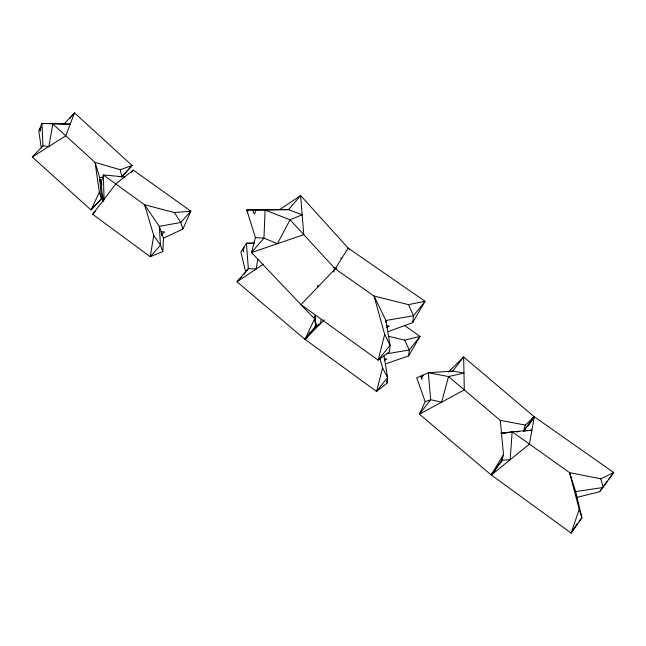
<?xml version="1.0" encoding="UTF-8"?>
<svg xmlns="http://www.w3.org/2000/svg" width="646" height="646" viewBox="0 0 646 646"><rect width="100%" height="100%" fill="white"/><g stroke="black" fill="none" stroke-linecap="round" stroke-linejoin="round"><path stroke-width="0.97" d="M317.897 286.969L317.937 285.112M320.844 319.988L320.763 323.396L316.104 325.955L305.049 339.384L376.57 391.452L387.148 383.094L387.576 377.53L383.99 355.704M163.503 238.204L182.883 229.039L190.853 211.169L133.326 170.1L115.763 183.957L92.636 214.246L150.227 256.712L162.824 251.585L163.503 238.204L161.75 233.279L163.866 232.713L164.472 231.946L161.096 231.446L159.304 226.391L144.542 204.75L103.32 174.969L101.212 182.527L102.811 201.802M385.775 322.233L385.888 320.481L374.026 296.013L333.651 267.719M389.546 351.707L390.047 345.214L385.888 320.481L413.488 315.797L425.052 301.286L348.137 248.08L335.242 268.833L300.979 304.654L378.168 360.121L389.546 351.707L389.263 350.487M386.235 363.682L408.587 355.914L409.314 350.011L420.045 336.421L404.477 325.479M388.512 331.463L412.649 322.669L413.488 315.797L408.482 304.637L374.026 296.013L384.677 334.353L390.047 345.214L378.168 360.121L384.677 334.353M333.869 272.047L334.386 267.945L290.062 219.761L265.102 210.136L255.477 209.998L255.186 212.687L254.379 213.883L253.507 212.792L253.103 209.966L246.724 209.869L255.412 237.599L251.504 252.57L313.496 317.8L315.571 315.628M153.748 235.499L150.227 256.712L160.491 245.205L159.304 226.391L180.799 222.442L190.853 211.169L174.323 212.558L144.542 204.75L153.748 235.499L160.491 245.205L162.824 251.585M257.786 259.498L256.091 269.051L248.347 268.615L237.017 281.809L304.969 339.376L316.031 325.947L314.796 316.806M40.278 130.928L40.302 127.399L41.958 123.41L70.22 124.169L41.958 123.41L42.975 145.891L32.3 157.043L91.054 209.982L101.43 198.75L99.678 177.521L95.067 162.421L52.835 124.032L48.886 146.497L42.975 145.891M420.756 376.134L416.718 377.813L425.173 401.675L419.464 414.183L491.202 474.955L502.087 460.21L503.492 454.582L500.295 420.401L448.526 376.545L428.346 372.734L422.25 375.399L421.83 379.412L420.756 376.134L422.791 375.843M382.577 367.889L376.57 391.452L387.576 377.53L382.577 367.889L380.123 359.079M532.013 418.705L534.194 416.718L525.303 425.076L523.575 431.092L534.194 416.718L463.65 356.963L448.372 372.096M576.547 494.901L575.917 495.256M161.783 235.241L161.75 233.279M103.497 201.172L104.087 199.251L103.32 174.969L124.694 176.915M491.784 473.13L491.202 474.955L503.492 454.582M500.577 433.183L512.173 431.794L569.578 472.638L579.204 509.428L571.121 533.087L491.307 474.98L502.192 460.235L501.91 458.555M102.52 194.704L103.295 200.05M40.868 128.352L39.89 128.393L38.784 131.049L41.312 148.023M501.361 462.068L502.192 460.235L510.154 459.726L512.173 431.794L531.933 430.139L523.688 431.116L534.299 416.735L613.7 472.549L599.625 491.735L577.306 497.291M99.355 192.169L91.054 209.982L101.43 198.75L99.355 192.169L95.067 162.421L120.164 169.696L132.107 165.521L74.54 112.913L64.091 123.83M314.352 316.58L314.659 318.672L304.969 339.376L307.851 335.331M243.485 251.835L243.526 247.83L246.425 243.259L254.209 243.025M412.649 322.669L425.052 301.286L408.482 304.637M408.587 355.914L420.045 336.421L404.622 340.111L388.771 336.364M243.897 248.871L242.888 248.96L240.893 251.997L245.73 272.337L243.72 274.526M577.548 523.236L571.121 533.087L581.901 517.753L575.659 491.598L569.578 472.638L600.796 478.839L613.7 472.549L608.427 479.744M527.814 426.4L534.299 416.735L529.462 444.093L491.307 474.98L495.086 470.619M246.772 270.852L248.347 268.615L246.425 243.259L254.007 243.332M309.006 333.716L310.153 332.101M599.625 491.735L602.565 487.738M603.735 486.139L607.248 481.343M313.496 317.8L315.361 315.539M70.051 118.234L74.54 112.913L65.755 135.781L32.3 157.043L33.834 155.726M579.163 520.951L581.901 517.753L579.204 509.428M100.736 180.097L99.839 180.331M121.521 177.19L132.107 165.521L121.957 176.519L119.179 176.641M92.636 214.246L95.204 211.46M131.316 172.28L133.326 170.1M241.709 276.714L237.017 281.809L263.39 264.174M324.26 319.835L305.049 339.384L307.536 337.826M314.602 327.118L316.031 325.947L314.659 318.672M248.04 211.274L246.724 209.869L279.694 209.522L300.632 195.576L349.349 249.372M451.102 371.773L452.741 371.087L463.65 356.963L464.296 389.901L419.464 414.183L430.648 399.696L428.346 372.734L452.741 371.087L463.965 373.113L448.526 376.545L441.63 402.183L430.648 399.696L425.173 401.675M384.669 360.177L386.954 359.063L384.055 358.708M386.615 327.425L389.328 326.19L386.736 325.624M386.938 353.733L409.314 350.011L404.622 340.111M575.659 491.598L603.194 487.488L600.796 478.839M100.211 182.059L101.688 181.857M503.92 433.03L507.199 432.707M510.477 432.384L512.117 432.222M517.026 431.738L518.665 431.576M501.684 433.159L506.682 432.699M508.685 432.513L511.68 432.231M515.686 431.859L519.683 431.488M422.25 375.399L423.445 375.318M242.815 248.96L243.389 251.843M243.526 247.83L244.446 247.798M99.678 177.521L102.472 177.392M257.528 209.91L255.477 209.998M256.309 209.982L255.832 209.99M253.103 209.966L255.768 209.918M40.302 127.399L41.263 127.415M279.694 209.522L288.512 209.635L302.166 214.787L290.062 219.761L277.417 243.687L263.948 238.132L255.412 237.599M340.394 258.174L341.831 258.238M575.917 494.666L576.547 494.836M99.791 179.766L100.76 179.959M334.386 267.945L336.889 268.405M500.295 420.401L525.303 425.076M174.323 212.558L180.799 222.442L182.883 229.039M161.702 235.249L161.096 231.446M40.189 130.92L39.89 128.393M101.212 182.527L101.955 184.255M120.164 169.696L121.957 176.519M386.631 380.76L387.148 383.094M501.789 458.539L502.087 460.21M315.087 321.474L315.393 323.581M315.708 325.697L315.87 326.755M314.901 316.718L316.104 325.955M265.102 210.136L263.948 238.132L251.504 252.57L303.765 234.66L300.632 195.576L288.512 209.635L265.102 210.136"/></g></svg>
